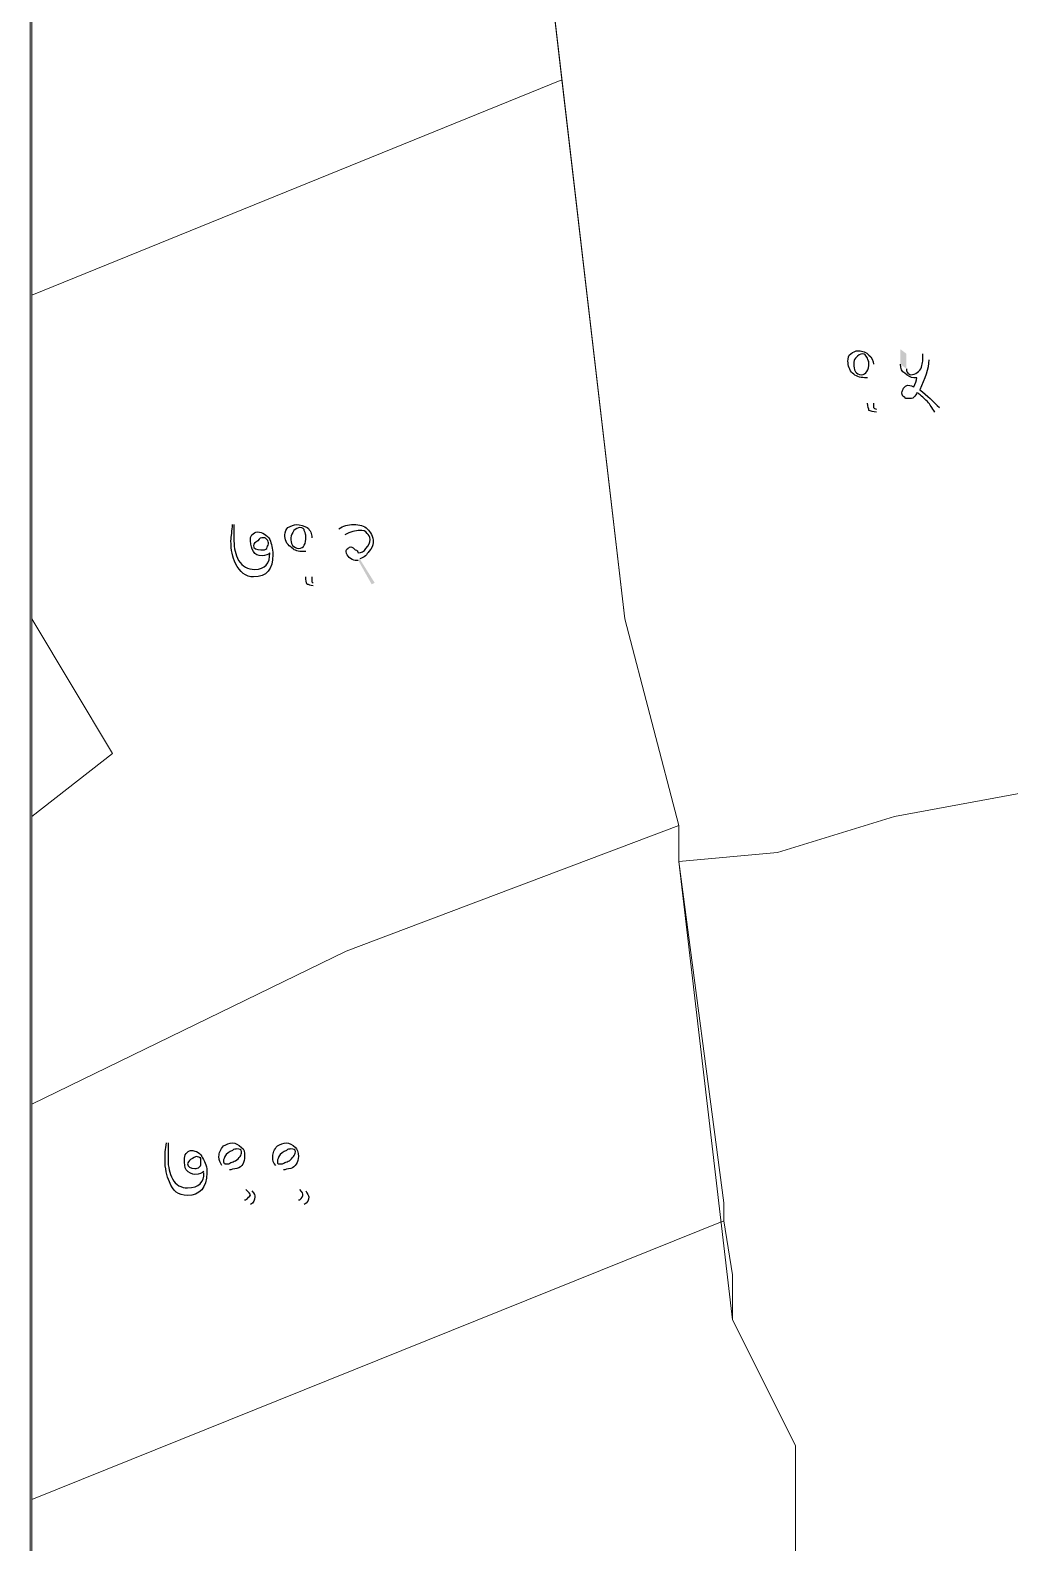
# Model space of a CAD drawing. Header units: metres. Extents: x 345912 to 349030, y 3061206 to 3061792.
# Drawn here: x 345911.8 to 345945, y 3061347.1 to 3061398.5 of the extents above; entities that cross this region are included whole.
import ezdxf

# ---------------------------------------------------------------- set-up
doc = ezdxf.new("R2010")
doc.units = ezdxf.units.M
doc.header["$MEASUREMENT"] = 0
doc.layers.add('PDF5_Geometry', color=7, linetype='Continuous')
doc.layers.add('PDF5_Solid Fills', color=7, linetype='Continuous')

msp = doc.modelspace()

# ---------------------------------------------------------------- hatches: boundary and pattern name
at = {"layer": 'PDF5_Solid Fills', "transparency": 33554559}
h = msp.add_hatch(color=256, dxfattribs=at)
h.paths.add_polyline_path([(345940.38414, 3061387.12324), (345940.38414, 3061385.80244)], flags=0)
h.paths.add_polyline_path([(345940.48574, 3061385.59924), (345940.48574, 3061385.49764)], flags=0)
h.paths.add_polyline_path([(345942.06054, 3061387.47884), (345942.26374, 3061387.27564)], flags=0)
h.paths.add_polyline_path([(345942.61934, 3061385.65004), (345942.46694, 3061385.49764)], flags=0)
h.paths.add_polyline_path([(345941.29854, 3061387.12324), (345941.29854, 3061387.63124), (345941.50174, 3061387.47884), (345941.50174, 3061386.97084)], flags=0)
h = msp.add_hatch(color=256, dxfattribs=at)
h.paths.add_polyline_path([(345918.64174, 3061381.68764), (345918.69254, 3061381.68764)], flags=0)
h.paths.add_polyline_path([(345919.91174, 3061380.72244), (345919.91174, 3061380.72244)], flags=0)
h.paths.add_polyline_path([(345921.33414, 3061381.23044), (345921.33414, 3061379.90964)], flags=0)
h.paths.add_polyline_path([(345921.38494, 3061379.70644), (345921.38494, 3061379.60484)], flags=0)
h.paths.add_polyline_path([(345922.45174, 3061381.33204), (345922.24854, 3061381.53524)], flags=0)
h.paths.add_polyline_path([(345922.95974, 3061380.51924), (345923.46774, 3061379.70644), (345923.36614, 3061379.65564), (345922.90894, 3061380.46844)], flags=0)

# ---------------------------------------------------------------- linework, layer by layer
at = {"layer": 'PDF5_Geometry', "lineweight": 13}
msp.add_lwpolyline([(345911.78374, 3061494.92084), (346139.62175, 3061494.92084), (346139.62175, 3061271.09604), (345911.78374, 3061271.09604)], close=True, dxfattribs=at)
at = {"layer": 'PDF5_Geometry', "lineweight": 9}
for points in [[(345922.19774, 3061417.50164), (345926.46494, 3061412.32004), (345928.90334, 3061404.70004), (345929.81774, 3061396.77524), (345911.83454, 3061389.46004), (345911.83454, 3061412.32004), (345918.54014, 3061419.63524)], [(345922.19774, 3061417.50164), (345926.46494, 3061412.32004), (345928.90334, 3061404.70004), (345929.81774, 3061396.77524), (345911.83454, 3061389.46004), (345911.83454, 3061412.32004), (345918.54014, 3061419.63524)], [(345952.67774, 3061373.91523), (345941.09534, 3061371.78164), (345937.13294, 3061370.56243), (345933.78014, 3061370.25764), (345933.78014, 3061371.47683), (345931.95134, 3061378.48724), (345928.90334, 3061404.70004), (345945.05774, 3061411.40564), (345947.80094, 3061402.87123), (345949.93454, 3061391.59364), (345952.67774, 3061381.23044)], [(345952.67774, 3061373.91523), (345941.09534, 3061371.78164), (345937.13294, 3061370.56243), (345933.78014, 3061370.25764), (345933.78014, 3061371.47683), (345931.95134, 3061378.48724), (345928.90334, 3061404.70004), (345945.05774, 3061411.40564), (345947.80094, 3061402.87123), (345949.93454, 3061391.59364), (345952.67774, 3061381.23044)], [(345929.81774, 3061396.77524), (345931.95134, 3061378.48724), (345933.78014, 3061371.47683), (345922.50254, 3061367.20963), (345911.83454, 3061362.02803), (345911.83454, 3061371.78164), (345914.57774, 3061373.91523), (345911.83454, 3061378.48724), (345911.83454, 3061389.46004)], [(345929.81774, 3061396.77524), (345931.95134, 3061378.48724), (345933.78014, 3061371.47683), (345922.50254, 3061367.20963), (345911.83454, 3061362.02803), (345911.83454, 3061371.78164), (345914.57774, 3061373.91523), (345911.83454, 3061378.48724), (345911.83454, 3061389.46004)], [(345911.83454, 3061378.48724), (345914.57774, 3061373.91523), (345911.83454, 3061371.78164)], [(345911.83454, 3061378.48724), (345914.57774, 3061373.91523), (345911.83454, 3061371.78164)], [(345963.34574, 3061337.03444), (345961.21214, 3061335.81523), (345956.03054, 3061334.59604), (345944.75294, 3061333.68164), (345935.60894, 3061335.20564), (345937.74254, 3061346.78803), (345937.74254, 3061350.44564), (345935.60894, 3061354.71284), (345933.78014, 3061370.25764), (345937.13294, 3061370.56243), (345941.09534, 3061371.78164), (345952.67774, 3061373.91523), (345952.67774, 3061370.56243), (345956.94494, 3061356.84645), (345960.29774, 3061345.87365)], [(345963.34574, 3061337.03444), (345961.21214, 3061335.81523), (345956.03054, 3061334.59604), (345944.75294, 3061333.68164), (345935.60894, 3061335.20564), (345937.74254, 3061346.78803), (345937.74254, 3061350.44564), (345935.60894, 3061354.71284), (345933.78014, 3061370.25764), (345937.13294, 3061370.56243), (345941.09534, 3061371.78164), (345952.67774, 3061373.91523), (345952.67774, 3061370.56243), (345956.94494, 3061356.84645), (345960.29774, 3061345.87365)], [(345911.83454, 3061362.02803), (345922.50254, 3061367.20963), (345933.78014, 3061371.47683), (345933.78014, 3061370.25764), (345935.30414, 3061358.67523), (345935.30414, 3061358.06564), (345911.83454, 3061348.61683)], [(345911.83454, 3061362.02803), (345922.50254, 3061367.20963), (345933.78014, 3061371.47683), (345933.78014, 3061370.25764), (345935.30414, 3061358.67523), (345935.30414, 3061358.06564), (345911.83454, 3061348.61683)], [(345935.30414, 3061358.06564), (345935.60894, 3061356.23683), (345935.60894, 3061354.71284), (345937.74254, 3061350.44564), (345937.74254, 3061346.78803), (345935.60894, 3061335.20564), (345931.64654, 3061334.90085), (345922.50254, 3061330.93844), (345916.71134, 3061338.55844), (345912.13934, 3061345.56884), (345911.83454, 3061345.87365), (345911.83454, 3061348.61683)], [(345935.30414, 3061358.06564), (345935.60894, 3061356.23683), (345935.60894, 3061354.71284), (345937.74254, 3061350.44564), (345937.74254, 3061346.78803), (345935.60894, 3061335.20564), (345931.64654, 3061334.90085), (345922.50254, 3061330.93844), (345916.71134, 3061338.55844), (345912.13934, 3061345.56884), (345911.83454, 3061345.87365), (345911.83454, 3061348.61683)]]:
    msp.add_lwpolyline(points, close=True, dxfattribs=at)
at = {"layer": 'PDF5_Geometry', "lineweight": 25}
for points in [[(345939.52054, 3061387.22484), (345939.52054, 3061387.32644), (345939.52054, 3061387.42804), (345939.62214, 3061387.47884)], [(345939.62214, 3061387.47884), (345939.67294, 3061387.52964), (345939.77454, 3061387.58044), (345939.87614, 3061387.58044)], [(345939.77454, 3061387.32644), (345939.72374, 3061387.27564), (345939.72374, 3061387.22484), (345939.72374, 3061387.12324)], [(345940.02854, 3061387.47884), (345939.92694, 3061387.47884), (345939.87614, 3061387.42804), (345939.77454, 3061387.32644)], [(345939.87614, 3061387.58044), (345940.02854, 3061387.58044), (345940.13014, 3061387.52964), (345940.23174, 3061387.42804)], [(345940.18094, 3061387.32644), (345940.13014, 3061387.42804), (345940.07934, 3061387.47884), (345940.02854, 3061387.47884)], [(345940.23174, 3061387.17404), (345940.23174, 3061387.22484), (345940.18094, 3061387.27564), (345940.18094, 3061387.32644)], [(345940.23174, 3061387.42804), (345940.33334, 3061387.37724), (345940.38414, 3061387.22484), (345940.38414, 3061387.12324)], [(345942.26374, 3061387.27564), (345942.26374, 3061386.97084), (345942.11134, 3061386.61524), (345941.95894, 3061386.25964)], [(345942.00974, 3061387.02164), (345942.06054, 3061387.17404), (345942.06054, 3061387.27564), (345942.06054, 3061387.47884)], [(345939.67294, 3061386.81844), (345939.57134, 3061386.92004), (345939.52054, 3061387.07244), (345939.52054, 3061387.22484)], [(345940.07934, 3061386.66604), (345939.92694, 3061386.66604), (345939.77454, 3061386.71684), (345939.67294, 3061386.81844)], [(345939.72374, 3061387.12324), (345939.72374, 3061387.02164), (345939.72374, 3061386.97084), (345939.77454, 3061386.86924)], [(345939.77454, 3061386.86924), (345939.82534, 3061386.81844), (345939.87614, 3061386.76764), (345939.97774, 3061386.76764)], [(345939.97774, 3061386.76764), (345940.13014, 3061386.76764), (345940.23174, 3061386.92004), (345940.23174, 3061387.17404)], [(345941.45094, 3061386.81844), (345941.34934, 3061386.86924), (345941.29854, 3061386.97084), (345941.29854, 3061387.12324)], [(345941.75574, 3061386.66604), (345941.65414, 3061386.66604), (345941.55254, 3061386.71684), (345941.45094, 3061386.81844)], [(345941.50174, 3061386.97084), (345941.50174, 3061386.92004), (345941.50174, 3061386.86924), (345941.55254, 3061386.81844)], [(345941.55254, 3061386.81844), (345941.55254, 3061386.81844), (345941.60334, 3061386.76764), (345941.65414, 3061386.76764)], [(345941.65414, 3061386.76764), (345941.80654, 3061386.76764), (345941.95894, 3061386.86924), (345942.00974, 3061387.02164)], [(345940.18094, 3061386.66604), (345940.13014, 3061386.66604), (345940.07934, 3061386.66604), (345940.07934, 3061386.66604)], [(345941.34934, 3061386.15804), (345941.34934, 3061386.20884), (345941.40014, 3061386.25964), (345941.40014, 3061386.31044)], [(345941.40014, 3061386.31044), (345941.45094, 3061386.36124), (345941.50174, 3061386.41204), (345941.55254, 3061386.41204)], [(345941.55254, 3061386.41204), (345941.65414, 3061386.41204), (345941.70494, 3061386.36124), (345941.75574, 3061386.36124)], [(345941.75574, 3061386.36124), (345941.80654, 3061386.46284), (345941.85734, 3061386.56444), (345941.85734, 3061386.66604)], [(345941.85734, 3061386.66604), (345941.85734, 3061386.66604), (345941.80654, 3061386.66604), (345941.75574, 3061386.66604)], [(345941.95894, 3061386.25964), (345942.21294, 3061386.05644), (345942.41614, 3061385.85324), (345942.61934, 3061385.65004)], [(345940.23174, 3061385.54844), (345940.23174, 3061385.59924), (345940.18094, 3061385.70084), (345940.18094, 3061385.80244)], [(345940.38414, 3061385.80244), (345940.38414, 3061385.70084), (345940.38414, 3061385.70084), (345940.38414, 3061385.65004)], [(345941.45094, 3061386.00564), (345941.40014, 3061386.00564), (345941.34934, 3061386.05644), (345941.34934, 3061386.15804)], [(345941.55254, 3061385.95484), (345941.50174, 3061385.95484), (345941.45094, 3061385.95484), (345941.45094, 3061386.00564)], [(345941.75574, 3061386.00564), (345941.70494, 3061385.95484), (345941.65414, 3061385.95484), (345941.55254, 3061385.95484)], [(345941.85734, 3061386.15804), (345941.85734, 3061386.10724), (345941.80654, 3061386.05644), (345941.75574, 3061386.00564)], [(345942.21294, 3061385.85324), (345942.06054, 3061386.00564), (345941.95894, 3061386.10724), (345941.85734, 3061386.15804)], [(345942.46694, 3061385.49764), (345942.36534, 3061385.65004), (345942.31454, 3061385.75164), (345942.21294, 3061385.85324)], [(345940.48574, 3061385.49764), (345940.38414, 3061385.49764), (345940.28254, 3061385.54844), (345940.23174, 3061385.54844)], [(345940.38414, 3061385.65004), (345940.38414, 3061385.65004), (345940.43494, 3061385.59924), (345940.48574, 3061385.59924)], [(345918.59094, 3061381.12884), (345918.59094, 3061381.28124), (345918.64174, 3061381.48444), (345918.64174, 3061381.68764)], [(345918.69254, 3061381.68764), (345918.69254, 3061381.63684), (345918.69254, 3061381.53524), (345918.69254, 3061381.38284)], [(345920.52134, 3061381.58604), (345920.62294, 3061381.63684), (345920.72454, 3061381.68764), (345920.82614, 3061381.68764)], [(345920.82614, 3061381.68764), (345920.92774, 3061381.68764), (345921.08014, 3061381.63684), (345921.18174, 3061381.58604)], [(345922.24854, 3061381.53524), (345922.40094, 3061381.63684), (345922.55334, 3061381.68764), (345922.75654, 3061381.68764)], [(345922.75654, 3061381.68764), (345922.95974, 3061381.68764), (345923.11214, 3061381.63684), (345923.21374, 3061381.53524)], [(345918.74334, 3061380.36684), (345918.64174, 3061380.57004), (345918.59094, 3061380.82404), (345918.59094, 3061381.12884)], [(345918.69254, 3061381.38284), (345918.69254, 3061381.28124), (345918.69254, 3061381.17964), (345918.69254, 3061381.12884)], [(345918.69254, 3061381.12884), (345918.69254, 3061380.87484), (345918.74334, 3061380.67164), (345918.84494, 3061380.46844)], [(345919.25134, 3061381.12884), (345919.25134, 3061381.23044), (345919.25134, 3061381.28124), (345919.30214, 3061381.33204)], [(345919.35294, 3061380.77324), (345919.30214, 3061380.87484), (345919.25134, 3061380.97644), (345919.25134, 3061381.12884)], [(345919.30214, 3061381.33204), (345919.35294, 3061381.38284), (345919.40374, 3061381.43364), (345919.50534, 3061381.43364)], [(345919.50534, 3061381.12884), (345919.40374, 3061381.07804), (345919.35294, 3061381.02724), (345919.35294, 3061380.97644)], [(345919.50534, 3061381.43364), (345919.65774, 3061381.43364), (345919.81014, 3061381.33204), (345919.91174, 3061381.17964)], [(345919.70854, 3061381.23044), (345919.60694, 3061381.23044), (345919.55614, 3061381.23044), (345919.50534, 3061381.12884)], [(345919.81014, 3061381.17964), (345919.75934, 3061381.23044), (345919.75934, 3061381.23044), (345919.70854, 3061381.23044)], [(345919.86094, 3061381.02724), (345919.86094, 3061381.07804), (345919.86094, 3061381.12884), (345919.81014, 3061381.17964)], [(345919.91174, 3061381.17964), (345919.96254, 3061381.02724), (345920.01334, 3061380.87484), (345920.01334, 3061380.67164)], [(345920.41974, 3061381.33204), (345920.41974, 3061381.43364), (345920.47054, 3061381.53524), (345920.52134, 3061381.58604)], [(345920.62294, 3061380.92564), (345920.47054, 3061381.02724), (345920.41974, 3061381.17964), (345920.41974, 3061381.33204)], [(345920.72454, 3061381.48444), (345920.67374, 3061381.38284), (345920.62294, 3061381.33204), (345920.62294, 3061381.23044)], [(345920.62294, 3061381.23044), (345920.62294, 3061381.12884), (345920.62294, 3061381.07804), (345920.67374, 3061380.97644)], [(345920.92774, 3061381.58604), (345920.87694, 3061381.58604), (345920.77534, 3061381.53524), (345920.72454, 3061381.48444)], [(345920.87694, 3061380.87484), (345921.08014, 3061380.87484), (345921.13094, 3061381.02724), (345921.13094, 3061381.28124)], [(345921.08014, 3061381.48444), (345921.08014, 3061381.53524), (345921.02934, 3061381.58604), (345920.92774, 3061381.58604)], [(345921.13094, 3061381.28124), (345921.13094, 3061381.33204), (345921.13094, 3061381.38284), (345921.08014, 3061381.48444)], [(345921.18174, 3061381.58604), (345921.28334, 3061381.48444), (345921.33414, 3061381.38284), (345921.33414, 3061381.23044)], [(345922.95974, 3061381.48444), (345922.80734, 3061381.48444), (345922.65494, 3061381.43364), (345922.45174, 3061381.33204)], [(345923.21374, 3061381.38284), (345923.16294, 3061381.48444), (345923.06134, 3061381.48444), (345922.95974, 3061381.48444)], [(345923.16294, 3061380.87484), (345923.26454, 3061380.97644), (345923.31534, 3061381.07804), (345923.31534, 3061381.17964)], [(345923.21374, 3061381.53524), (345923.31534, 3061381.43364), (345923.41694, 3061381.28124), (345923.41694, 3061381.07804)], [(345923.31534, 3061381.17964), (345923.31534, 3061381.28124), (345923.26454, 3061381.33204), (345923.21374, 3061381.38284)], [(345919.35294, 3061380.97644), (345919.35294, 3061380.87484), (345919.45454, 3061380.82404), (345919.60694, 3061380.82404)], [(345919.65774, 3061380.62084), (345919.50534, 3061380.62084), (345919.40374, 3061380.67164), (345919.35294, 3061380.77324)], [(345920.01334, 3061380.67164), (345920.01334, 3061380.16364), (345919.81014, 3061379.90964), (345919.35294, 3061379.90964)], [(345919.40374, 3061380.16364), (345919.75934, 3061380.16364), (345919.91174, 3061380.36684), (345919.91174, 3061380.72244)], [(345919.60694, 3061380.82404), (345919.70854, 3061380.82404), (345919.75934, 3061380.82404), (345919.81014, 3061380.87484)], [(345919.91174, 3061380.72244), (345919.86094, 3061380.67164), (345919.75934, 3061380.62084), (345919.65774, 3061380.62084)], [(345919.81014, 3061380.87484), (345919.81014, 3061380.92564), (345919.86094, 3061380.97644), (345919.86094, 3061381.02724)], [(345920.97854, 3061380.77324), (345920.82614, 3061380.77324), (345920.72454, 3061380.82404), (345920.62294, 3061380.92564)], [(345920.67374, 3061380.97644), (345920.72454, 3061380.92564), (345920.82614, 3061380.87484), (345920.87694, 3061380.87484)], [(345921.13094, 3061380.77324), (345921.08014, 3061380.77324), (345921.02934, 3061380.77324), (345920.97854, 3061380.77324)], [(345922.50254, 3061380.77324), (345922.50254, 3061380.82404), (345922.50254, 3061380.82404), (345922.55334, 3061380.87484)], [(345922.60414, 3061380.57004), (345922.55334, 3061380.62084), (345922.50254, 3061380.67164), (345922.50254, 3061380.77324)], [(345922.55334, 3061380.87484), (345922.55334, 3061380.87484), (345922.60414, 3061380.92564), (345922.65494, 3061380.92564)], [(345922.65494, 3061380.92564), (345922.70574, 3061380.92564), (345922.75654, 3061380.87484), (345922.80734, 3061380.82404)], [(345922.80734, 3061380.82404), (345922.85814, 3061380.82404), (345922.90894, 3061380.77324), (345922.90894, 3061380.72244)], [(345922.90894, 3061380.72244), (345923.01054, 3061380.72244), (345923.11214, 3061380.77324), (345923.16294, 3061380.87484)], [(345923.26454, 3061380.77324), (345923.21374, 3061380.67164), (345923.11214, 3061380.57004), (345922.95974, 3061380.51924)], [(345923.41694, 3061381.07804), (345923.41694, 3061380.97644), (345923.36614, 3061380.87484), (345923.26454, 3061380.77324)], [(345919.35294, 3061379.90964), (345919.09894, 3061379.90964), (345918.89574, 3061380.06204), (345918.74334, 3061380.36684)], [(345918.84494, 3061380.46844), (345918.99734, 3061380.26524), (345919.14974, 3061380.16364), (345919.40374, 3061380.16364)], [(345922.80734, 3061380.46844), (345922.75654, 3061380.46844), (345922.65494, 3061380.51924), (345922.60414, 3061380.57004)], [(345922.90894, 3061380.46844), (345922.85814, 3061380.46844), (345922.85814, 3061380.46844), (345922.80734, 3061380.46844)], [(345921.18174, 3061379.65564), (345921.13094, 3061379.70644), (345921.13094, 3061379.80804), (345921.13094, 3061379.90964)], [(345921.38494, 3061379.60484), (345921.28334, 3061379.60484), (345921.23254, 3061379.65564), (345921.18174, 3061379.65564)], [(345921.33414, 3061379.90964), (345921.33414, 3061379.85884), (345921.33414, 3061379.80804), (345921.33414, 3061379.75724)], [(345921.33414, 3061379.75724), (345921.33414, 3061379.75724), (345921.33414, 3061379.70644), (345921.38494, 3061379.70644)], [(345916.35574, 3061360.14844), (345916.35574, 3061360.30084), (345916.35574, 3061360.50404), (345916.40654, 3061360.70724)], [(345916.45734, 3061360.70724), (345916.45734, 3061360.60564), (345916.45734, 3061360.55484), (345916.45734, 3061360.40244)], [(345918.18454, 3061360.25004), (345918.18454, 3061360.35164), (345918.23534, 3061360.50404), (345918.33694, 3061360.60564)], [(345918.33694, 3061360.60564), (345918.43854, 3061360.65644), (345918.54014, 3061360.70724), (345918.64174, 3061360.70724)], [(345918.64174, 3061360.70724), (345918.74334, 3061360.70724), (345918.84494, 3061360.65644), (345918.94654, 3061360.55484)], [(345920.01334, 3061360.25004), (345920.01334, 3061360.35164), (345920.06414, 3061360.50404), (345920.16574, 3061360.60564)], [(345920.16574, 3061360.60564), (345920.26734, 3061360.65644), (345920.36894, 3061360.70724), (345920.47054, 3061360.70724)], [(345920.47054, 3061360.70724), (345920.57214, 3061360.70724), (345920.67374, 3061360.65644), (345920.77534, 3061360.55484)], [(345916.50814, 3061359.38644), (345916.40654, 3061359.58964), (345916.35574, 3061359.84364), (345916.35574, 3061360.14844)], [(345916.45734, 3061360.40244), (345916.45734, 3061360.30084), (345916.45734, 3061360.19924), (345916.45734, 3061360.14844)], [(345916.45734, 3061360.14844), (345916.45734, 3061359.89444), (345916.50814, 3061359.69124), (345916.60974, 3061359.48804)], [(345917.01614, 3061360.14844), (345917.01614, 3061360.19924), (345917.01614, 3061360.30084), (345917.06694, 3061360.35164)], [(345917.06694, 3061359.79284), (345917.01614, 3061359.89444), (345917.01614, 3061359.99604), (345917.01614, 3061360.14844)], [(345917.06694, 3061360.35164), (345917.11774, 3061360.40244), (345917.16854, 3061360.45324), (345917.21934, 3061360.45324)], [(345917.21934, 3061360.14844), (345917.16854, 3061360.09764), (345917.11774, 3061360.04684), (345917.11774, 3061359.99604)], [(345917.21934, 3061360.45324), (345917.42254, 3061360.45324), (345917.57494, 3061360.35164), (345917.62574, 3061360.19924)], [(345917.42254, 3061360.25004), (345917.37174, 3061360.25004), (345917.32094, 3061360.19924), (345917.21934, 3061360.14844)], [(345917.57494, 3061360.19924), (345917.52414, 3061360.19924), (345917.47334, 3061360.25004), (345917.42254, 3061360.25004)], [(345917.57494, 3061360.04684), (345917.57494, 3061360.09764), (345917.57494, 3061360.14844), (345917.57494, 3061360.19924)], [(345917.62574, 3061360.19924), (345917.72734, 3061360.04684), (345917.77814, 3061359.89444), (345917.77814, 3061359.69124)], [(345918.28614, 3061359.94524), (345918.23534, 3061360.04684), (345918.18454, 3061360.09764), (345918.18454, 3061360.25004)], [(345918.38774, 3061360.25004), (345918.33694, 3061360.14844), (345918.33694, 3061360.09764), (345918.33694, 3061360.09764)], [(345918.33694, 3061360.09764), (345918.33694, 3061360.04684), (345918.33694, 3061360.04684), (345918.33694, 3061360.04684)], [(345918.64174, 3061360.45324), (345918.54014, 3061360.40244), (345918.43854, 3061360.35164), (345918.38774, 3061360.25004)], [(345918.59094, 3061360.04684), (345918.64174, 3061360.04684), (345918.69254, 3061360.09764), (345918.74334, 3061360.09764)], [(345918.79414, 3061360.50404), (345918.74334, 3061360.50404), (345918.69254, 3061360.50404), (345918.64174, 3061360.45324)], [(345918.74334, 3061360.09764), (345918.89574, 3061360.19924), (345918.94654, 3061360.30084), (345918.94654, 3061360.40244)], [(345918.94654, 3061360.40244), (345918.94654, 3061360.50404), (345918.89574, 3061360.50404), (345918.79414, 3061360.50404)], [(345919.04814, 3061360.25004), (345919.04814, 3061360.04684), (345918.99734, 3061359.89444), (345918.79414, 3061359.84364)], [(345918.94654, 3061360.55484), (345919.04814, 3061360.50404), (345919.04814, 3061360.40244), (345919.04814, 3061360.25004)], [(345920.11494, 3061359.94524), (345920.01334, 3061360.04684), (345920.01334, 3061360.09764), (345920.01334, 3061360.25004)], [(345920.21654, 3061360.25004), (345920.16574, 3061360.14844), (345920.16574, 3061360.09764), (345920.16574, 3061360.09764)], [(345920.16574, 3061360.09764), (345920.16574, 3061360.04684), (345920.16574, 3061360.04684), (345920.16574, 3061360.04684)], [(345920.47054, 3061360.45324), (345920.36894, 3061360.40244), (345920.26734, 3061360.35164), (345920.21654, 3061360.25004)], [(345920.41974, 3061360.04684), (345920.47054, 3061360.04684), (345920.52134, 3061360.09764), (345920.57214, 3061360.09764)], [(345920.62294, 3061360.50404), (345920.57214, 3061360.50404), (345920.52134, 3061360.50404), (345920.47054, 3061360.45324)], [(345920.57214, 3061360.09764), (345920.67374, 3061360.19924), (345920.77534, 3061360.30084), (345920.77534, 3061360.40244)], [(345920.77534, 3061360.40244), (345920.77534, 3061360.50404), (345920.72454, 3061360.50404), (345920.62294, 3061360.50404)], [(345920.87694, 3061360.25004), (345920.87694, 3061360.04684), (345920.77534, 3061359.89444), (345920.62294, 3061359.84364)], [(345920.77534, 3061360.55484), (345920.82614, 3061360.50404), (345920.87694, 3061360.40244), (345920.87694, 3061360.25004)], [(345917.37174, 3061359.64044), (345917.27014, 3061359.64044), (345917.16854, 3061359.69124), (345917.06694, 3061359.79284)], [(345917.11774, 3061359.99604), (345917.11774, 3061359.89444), (345917.21934, 3061359.84364), (345917.37174, 3061359.84364)], [(345917.77814, 3061359.69124), (345917.77814, 3061359.18324), (345917.52414, 3061358.92924), (345917.11774, 3061358.92924)], [(345917.11774, 3061359.18324), (345917.52414, 3061359.18324), (345917.67654, 3061359.38644), (345917.67654, 3061359.69124)], [(345917.37174, 3061359.84364), (345917.42254, 3061359.84364), (345917.47334, 3061359.84364), (345917.52414, 3061359.89444)], [(345917.67654, 3061359.74204), (345917.62574, 3061359.69124), (345917.52414, 3061359.64044), (345917.37174, 3061359.64044)], [(345917.52414, 3061359.89444), (345917.57494, 3061359.94524), (345917.57494, 3061359.99604), (345917.57494, 3061360.04684)], [(345918.33694, 3061360.04684), (345918.38774, 3061359.99604), (345918.38774, 3061359.99604), (345918.43854, 3061359.99604)], [(345918.43854, 3061359.99604), (345918.48934, 3061359.99604), (345918.54014, 3061359.99604), (345918.59094, 3061360.04684)], [(345918.79414, 3061359.84364), (345918.69254, 3061359.84364), (345918.59094, 3061359.79284), (345918.54014, 3061359.79284)], [(345920.16574, 3061360.04684), (345920.16574, 3061359.99604), (345920.21654, 3061359.99604), (345920.26734, 3061359.99604)], [(345920.26734, 3061359.99604), (345920.31814, 3061359.99604), (345920.36894, 3061359.99604), (345920.41974, 3061360.04684)], [(345920.62294, 3061359.84364), (345920.52134, 3061359.84364), (345920.41974, 3061359.79284), (345920.36894, 3061359.79284)], [(345917.11774, 3061358.92924), (345916.81294, 3061358.92924), (345916.60974, 3061359.08164), (345916.50814, 3061359.38644)], [(345916.60974, 3061359.48804), (345916.71134, 3061359.28484), (345916.91454, 3061359.18324), (345917.11774, 3061359.18324)], [(345919.25134, 3061358.92924), (345919.25134, 3061358.98004), (345919.20054, 3061359.03084), (345919.09894, 3061359.13244)], [(345919.30214, 3061359.08164), (345919.40374, 3061358.98004), (345919.40374, 3061358.92924), (345919.40374, 3061358.87844)], [(345921.02934, 3061358.92924), (345921.02934, 3061358.98004), (345921.02934, 3061359.03084), (345920.92774, 3061359.13244)], [(345921.13094, 3061359.08164), (345921.18174, 3061358.98004), (345921.23254, 3061358.92924), (345921.23254, 3061358.87844)], [(345919.04814, 3061358.77684), (345919.09894, 3061358.77684), (345919.09894, 3061358.77684), (345919.14974, 3061358.82764)], [(345919.14974, 3061358.82764), (345919.20054, 3061358.87844), (345919.25134, 3061358.92924), (345919.25134, 3061358.92924)], [(345919.40374, 3061358.87844), (345919.40374, 3061358.77684), (345919.35294, 3061358.67524), (345919.25134, 3061358.62444)], [(345920.87694, 3061358.77684), (345920.92774, 3061358.77684), (345920.92774, 3061358.77684), (345920.97854, 3061358.82764)], [(345920.97854, 3061358.82764), (345921.02934, 3061358.87844), (345921.02934, 3061358.92924), (345921.02934, 3061358.92924)], [(345921.23254, 3061358.87844), (345921.23254, 3061358.77684), (345921.18174, 3061358.67524), (345921.08014, 3061358.62444)]]:
    msp.add_open_spline(points, degree=3, dxfattribs=at)

doc.saveas('drawing.dxf')
